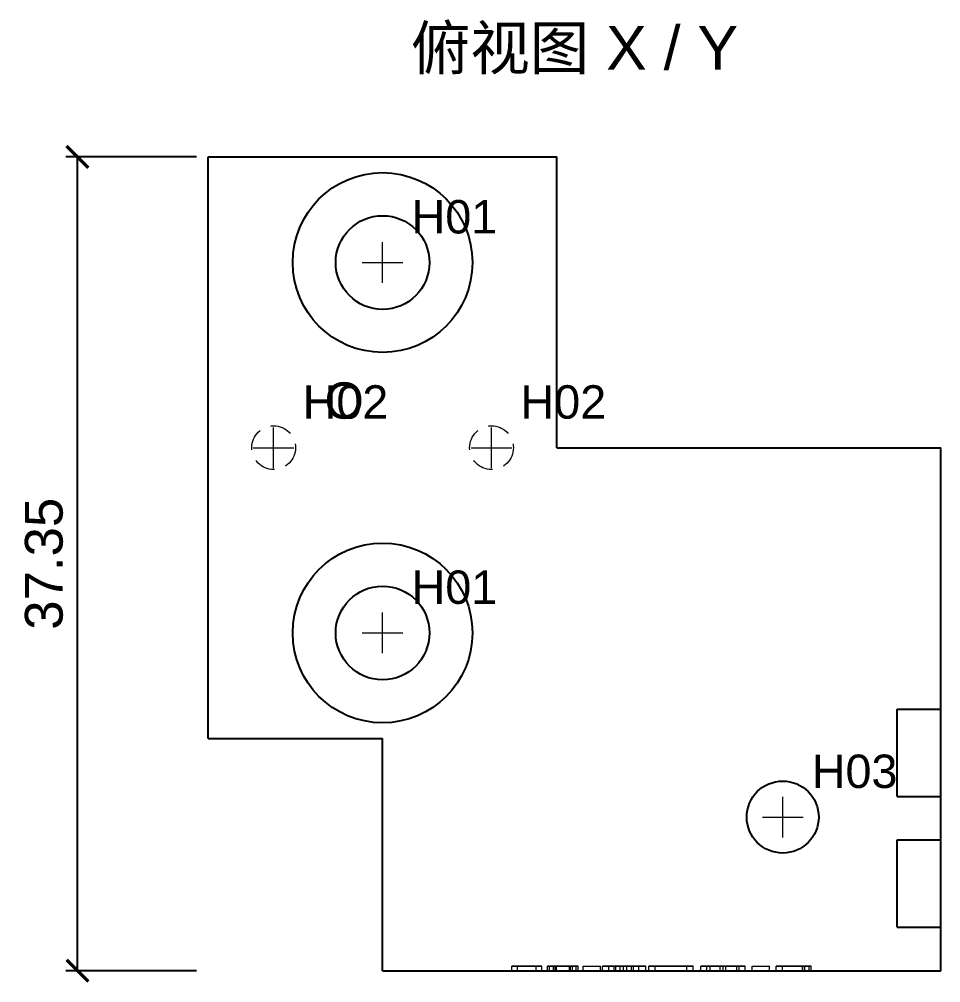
# Model space of a CAD drawing. Header units: millimetres. Extents: x 13 to 450, y 42 to 182.
# Drawn here: x 81.86 to 124.14, y 42.11 to 86.32 of the extents above; entities that cross this region are included whole.
import ezdxf
from ezdxf.enums import TextEntityAlignment as Align

# ---------------------------------------------------------------- set-up
doc = ezdxf.new("R2010")
doc.units = ezdxf.units.MM
doc.linetypes.add('WP_HIDDEN', pattern=[2.3, 1.5, -0.8])
for name, color, linetype, lineweight in [('ANNOTATIONS', 7, 'CONTINUOUS', 18), ('DIMENSIONS', 7, 'CONTINUOUS', 18), ('HIDDEN', 7, 'WP_HIDDEN', 13), ('VISIBLE', 7, 'CONTINUOUS', 25)]:
    doc.layers.add(name, color=color, linetype=linetype, lineweight=lineweight)
doc.styles.add('CJK', font='Arial Unicode.ttf')
doc.styles.add('OpenSansCondensed-Light', font='OpenSansCondensed-Light.ttf')
doc.dimstyles.new('EZDXF', dxfattribs={"dimtxt": 0.25, "dimasz": 0.175, "dimexe": 0.375, "dimexo": 0.125, "dimgap": 0.1, "dimtad": 1, "dimlfac": 100, "dimzin": 12, "dimdsep": 46, "dimtxsty": 'OpenSansCondensed-Light', "dimblk": 'ARCHTICK', "dimcen": 2.5, "dimazin": 3, "dimtfac": 0.5, "dimtmove": 2, "dimatfit": 3})

# ---------------------------------------------------------------- blocks, each defined once
blk = doc.blocks.new('_ARCHTICK')
at = {"color": 0, "linetype": 'BYBLOCK', "const_width": 0.15}
blk.add_lwpolyline([(-0.5, -0.5), (0.5, 0.5)], dxfattribs=at)

msp = doc.modelspace()

# ---------------------------------------------------------------- linework, layer by layer
at = {"layer": 'ANNOTATIONS'}
for p, q in [((98.52648, 74.225), (98.52648, 76.09167)), ((97.59315, 75.15833), (99.45981, 75.15833)), ((93.52648, 65.725), (93.52648, 67.59167)), ((103.52648, 65.725), (103.52648, 67.59167)), ((92.59315, 66.65833), (94.45981, 66.65833)), ((102.59315, 66.65833), (104.45981, 66.65833)), ((98.52648, 57.225), (98.52648, 59.09167)), ((97.59315, 58.15833), (99.45981, 58.15833)), ((116.89019, 48.775), (116.89019, 50.64167)), ((115.95685, 49.70833), (117.82352, 49.70833))]:
    msp.add_line(p, q, dxfattribs=at)
at = {"layer": 'HIDDEN', "ltscale": 0.666667}
for p, q in [((124.14019, 42.65833), (124.14019, 66.65833)), ((104.45311, 42.65833), (104.45311, 42.85833)), ((104.7214, 42.65833), (104.7214, 42.85833)), ((105.57124, 42.65833), (105.57124, 42.85833)), ((105.83953, 42.65833), (105.83953, 42.85833)), ((106.10202, 42.65833), (106.10202, 42.85833)), ((106.18759, 42.65833), (106.18759, 42.85833)), ((106.37032, 42.65833), (106.37032, 42.85833)), ((106.45443, 42.65833), (106.45443, 42.85833)), ((106.50664, 42.65833), (106.50664, 42.85833)), ((107.10268, 42.65833), (107.10268, 42.85833)), ((107.14764, 42.65833), (107.14764, 42.85833)), ((107.2361, 42.65833), (107.2361, 42.85833)), ((107.41593, 42.65833), (107.41593, 42.85833)), ((107.50295, 42.65833), (107.50295, 42.85833)), ((107.72773, 42.65833), (107.72773, 42.85833)), ((107.72773, 42.85833), (108.52971, 42.85833)), ((108.52971, 42.65833), (107.72773, 42.65833)), ((108.52971, 42.65833), (108.52971, 42.85833)), ((108.91692, 42.85833), (108.61817, 42.85833)), ((108.61817, 42.65833), (108.61817, 42.85833)), ((108.61817, 42.85833), (109.43465, 42.85833)), ((109.43465, 42.65833), (108.61817, 42.65833)), ((108.61817, 42.65833), (108.91692, 42.65833)), ((109.15041, 42.85833), (108.91692, 42.85833)), ((108.91692, 42.65833), (108.91692, 42.85833)), ((108.91692, 42.65833), (109.15041, 42.65833)), ((110.0394, 42.85833), (109.15041, 42.85833)), ((109.15041, 42.65833), (109.15041, 42.85833)), ((109.15041, 42.65833), (110.0394, 42.65833)), ((109.46511, 42.85833), (109.23162, 42.85833)), ((109.23162, 42.85833), (109.95239, 42.85833)), ((109.23162, 42.65833), (109.23162, 42.85833)), ((109.23162, 42.65833), (109.46511, 42.65833)), ((109.95239, 42.65833), (109.23162, 42.65833)), ((109.43465, 42.65833), (109.43465, 42.85833)), ((109.43465, 42.85833), (109.73775, 42.85833)), ((109.73775, 42.65833), (109.43465, 42.65833)), ((109.57968, 42.65833), (109.57968, 42.85833)), ((109.95239, 42.85833), (109.7305, 42.85833)), ((109.7305, 42.65833), (109.95239, 42.65833)), ((109.73775, 42.65833), (109.73775, 42.85833)), ((109.73775, 42.85833), (110.60789, 42.85833)), ((110.60789, 42.65833), (109.73775, 42.65833)), ((109.95239, 42.65833), (109.95239, 42.85833)), ((110.28739, 42.85833), (110.0394, 42.85833)), ((110.0394, 42.65833), (110.0394, 42.85833)), ((110.0394, 42.65833), (110.28739, 42.65833)), ((110.60789, 42.85833), (110.28739, 42.85833)), ((110.28739, 42.65833), (110.28739, 42.85833)), ((110.28739, 42.65833), (110.60789, 42.65833)), ((110.60789, 42.65833), (110.60789, 42.85833)), ((110.74711, 42.65833), (110.74711, 42.85833)), ((111.03716, 42.65833), (111.03716, 42.85833)), ((112.49029, 42.65833), (112.49029, 42.85833)), ((112.78034, 42.65833), (112.78034, 42.85833)), ((113.13419, 42.65833), (113.13419, 42.85833)), ((113.13419, 42.85833), (113.55766, 42.85833)), ((113.40539, 42.85833), (113.13419, 42.85833)), ((113.55766, 42.65833), (113.13419, 42.65833)), ((113.13419, 42.65833), (113.40539, 42.65833)), ((114.02028, 42.85833), (113.40539, 42.85833)), ((113.40539, 42.65833), (113.40539, 42.85833)), ((113.40539, 42.65833), (114.02028, 42.65833)), ((113.55766, 42.65833), (113.55766, 42.85833)), ((113.55766, 42.85833), (114.06089, 42.85833)), ((114.06089, 42.65833), (113.55766, 42.65833)), ((114.27407, 42.85833), (114.02028, 42.85833)), ((114.02028, 42.65833), (114.02028, 42.85833)), ((114.02028, 42.65833), (114.27407, 42.65833)), ((114.16241, 42.65833), (114.16241, 42.85833)), ((114.89187, 42.85833), (114.27407, 42.85833)), ((114.27407, 42.65833), (114.27407, 42.85833)), ((114.27407, 42.65833), (114.89187, 42.65833)), ((114.27552, 42.85833), (114.78455, 42.85833)), ((114.78455, 42.65833), (114.27552, 42.65833)), ((114.78455, 42.65833), (114.78455, 42.85833)), ((114.78455, 42.85833), (115.16306, 42.85833)), ((115.16306, 42.65833), (114.78455, 42.65833)), ((115.16306, 42.85833), (114.89187, 42.85833)), ((114.89187, 42.65833), (114.89187, 42.85833)), ((114.89187, 42.65833), (115.16306, 42.65833)), ((115.16306, 42.65833), (115.16306, 42.85833)), ((115.48212, 42.65833), (115.48212, 42.85833)), ((115.48212, 42.85833), (116.28409, 42.85833)), ((116.28409, 42.65833), (115.48212, 42.65833)), ((116.28409, 42.65833), (116.28409, 42.85833)), ((116.59444, 42.65833), (116.59444, 42.85833)), ((116.59444, 42.85833), (117.39207, 42.85833)), ((117.40512, 42.85833), (116.59444, 42.85833)), ((117.39207, 42.65833), (116.59444, 42.65833)), ((116.59444, 42.65833), (117.40512, 42.65833)), ((116.87579, 42.85833), (117.33551, 42.85833)), ((117.3007, 42.85833), (116.87579, 42.85833)), ((116.87579, 42.85833), (117.40512, 42.85833)), ((117.36742, 42.85833), (116.87579, 42.85833)), ((116.87579, 42.65833), (116.87579, 42.85833)), ((117.33551, 42.65833), (116.87579, 42.65833)), ((116.87579, 42.65833), (117.3007, 42.65833)), ((117.40512, 42.65833), (116.87579, 42.65833)), ((116.87579, 42.65833), (117.36742, 42.65833)), ((117.79958, 42.65833), (117.79958, 42.85833)), ((117.81989, 42.65833), (117.81989, 42.85833)), ((117.90835, 42.65833), (117.90835, 42.85833)), ((118.09688, 42.65833), (118.09688, 42.85833)), ((118.19985, 42.65833), (118.19985, 42.85833))]:
    msp.add_line(p, q, dxfattribs=at)
for points in [[(104.66339, 42.85833), (104.5714, 42.85833), (104.50568, 42.85833), (104.46625, 42.85833), (104.45311, 42.85833)], [(104.45311, 42.85833), (104.47251, 42.85833), (104.5307, 42.85833)], [(104.5307, 42.65833), (104.49547, 42.65833), (104.47136, 42.65833), (104.45311, 42.65833)], [(104.45311, 42.65833), (104.46374, 42.65833), (104.4989, 42.65833), (104.56386, 42.65833), (104.66339, 42.65833)], [(104.5307, 42.85833), (104.62714, 42.85833), (104.76128, 42.85833)], [(104.76128, 42.65833), (104.62617, 42.65833), (104.5307, 42.65833)], [(105.14632, 42.85833), (105.00084, 42.85833), (104.87186, 42.85833), (104.75938, 42.85833), (104.66339, 42.85833)], [(104.66339, 42.65833), (104.75963, 42.65833), (104.87327, 42.65833), (105.00289, 42.65833), (105.14632, 42.65833)], [(104.7214, 42.85833), (104.72906, 42.85833), (104.75204, 42.85833), (104.79033, 42.85833), (104.84395, 42.85833)], [(104.85627, 42.85833), (104.79727, 42.85833), (104.75512, 42.85833), (104.72983, 42.85833), (104.7214, 42.85833)], [(104.84395, 42.65833), (104.78535, 42.65833), (104.74764, 42.65833), (104.72746, 42.65833), (104.7214, 42.65833)], [(104.7214, 42.65833), (104.72817, 42.65833), (104.75059, 42.65833), (104.79215, 42.65833), (104.85627, 42.65833)], [(104.76128, 42.85833), (104.93404, 42.85833), (105.14632, 42.85833)], [(105.14632, 42.65833), (104.93527, 42.65833), (104.76128, 42.65833)], [(104.84395, 42.85833), (104.98081, 42.85833), (105.14632, 42.85833)], [(105.14632, 42.65833), (104.97996, 42.65833), (104.84395, 42.65833)], [(105.14342, 42.85833), (104.98172, 42.85833), (104.85627, 42.85833)], [(104.85627, 42.65833), (104.98157, 42.65833), (105.14342, 42.65833)], [(105.44869, 42.85833), (105.3111, 42.85833), (105.14342, 42.85833)], [(105.14342, 42.65833), (105.31187, 42.65833), (105.44869, 42.65833)], [(105.14632, 42.85833), (105.30693, 42.85833), (105.44652, 42.85833)], [(105.53281, 42.85833), (105.45128, 42.85833), (105.35969, 42.85833), (105.25803, 42.85833), (105.14632, 42.85833)], [(105.14632, 42.85833), (105.31183, 42.85833), (105.44869, 42.85833)], [(105.14632, 42.65833), (105.35842, 42.65833), (105.45063, 42.65833), (105.53281, 42.65833)], [(105.44652, 42.65833), (105.30639, 42.65833), (105.14632, 42.65833)], [(105.44869, 42.65833), (105.31269, 42.65833), (105.14632, 42.65833)], [(105.44652, 42.85833), (105.56435, 42.85833), (105.6597, 42.85833)], [(105.6597, 42.65833), (105.56447, 42.65833), (105.44652, 42.65833)], [(105.44869, 42.85833), (105.50231, 42.85833), (105.5406, 42.85833), (105.56358, 42.85833), (105.57124, 42.85833)], [(105.57124, 42.65833), (105.56517, 42.65833), (105.54497, 42.65833), (105.50726, 42.65833), (105.44869, 42.65833)], [(105.44869, 42.65833), (105.50733, 42.65833), (105.54503, 42.65833), (105.56519, 42.65833), (105.57124, 42.65833)], [(105.76267, 42.85833), (105.66677, 42.85833), (105.53281, 42.85833)], [(105.53281, 42.65833), (105.60527, 42.65833), (105.66772, 42.65833), (105.76267, 42.65833)], [(105.6597, 42.85833), (105.73475, 42.85833), (105.79167, 42.85833)], [(105.79167, 42.65833), (105.73514, 42.65833), (105.6597, 42.65833)], [(105.83953, 42.85833), (105.82032, 42.85833), (105.76267, 42.85833)], [(105.76267, 42.65833), (105.79754, 42.65833), (105.82143, 42.65833), (105.83953, 42.65833)], [(105.79167, 42.85833), (105.82757, 42.85833), (105.83953, 42.85833)], [(105.83953, 42.65833), (105.82816, 42.65833), (105.79167, 42.65833)], [(106.2949, 42.85833), (106.21052, 42.85833), (106.15024, 42.85833), (106.11408, 42.85833), (106.10202, 42.85833)], [(106.10202, 42.85833), (106.10859, 42.85833), (106.12831, 42.85833), (106.16117, 42.85833), (106.20716, 42.85833)], [(106.20716, 42.65833), (106.16091, 42.65833), (106.12802, 42.65833), (106.10847, 42.65833), (106.10202, 42.65833)], [(106.10202, 42.65833), (106.11389, 42.65833), (106.15003, 42.65833), (106.21061, 42.65833), (106.2949, 42.65833)], [(106.18759, 42.85833), (106.19801, 42.85833), (106.22928, 42.85833), (106.2814, 42.85833), (106.35436, 42.85833)], [(106.2659, 42.85833), (106.20716, 42.85833), (106.18759, 42.85833)], [(106.35436, 42.65833), (106.28158, 42.65833), (106.22924, 42.65833), (106.19792, 42.65833), (106.18759, 42.65833)], [(106.18759, 42.65833), (106.20707, 42.65833), (106.2659, 42.65833)], [(106.20716, 42.85833), (106.26531, 42.85833), (106.3346, 42.85833), (106.41505, 42.85833), (106.50664, 42.85833)], [(106.50664, 42.65833), (106.41575, 42.65833), (106.33525, 42.65833), (106.26561, 42.65833), (106.20716, 42.65833)], [(106.50664, 42.85833), (106.43068, 42.85833), (106.36524, 42.85833), (106.31031, 42.85833), (106.2659, 42.85833)], [(106.2659, 42.65833), (106.31066, 42.65833), (106.36588, 42.65833), (106.50664, 42.65833)], [(106.80248, 42.85833), (106.65275, 42.85833), (106.51824, 42.85833), (106.39896, 42.85833), (106.2949, 42.85833)], [(106.2949, 42.65833), (106.40017, 42.65833), (106.52088, 42.65833), (106.65558, 42.65833), (106.80248, 42.65833)], [(106.35436, 42.85833), (106.44464, 42.85833), (106.54869, 42.85833), (106.66653, 42.85833), (106.79813, 42.85833)], [(106.79813, 42.65833), (106.66878, 42.65833), (106.55085, 42.65833), (106.4457, 42.65833), (106.35436, 42.65833)], [(106.37032, 42.85833), (106.38355, 42.85833), (106.42325, 42.85833)], [(106.49141, 42.85833), (106.43843, 42.85833), (106.40059, 42.85833), (106.37788, 42.85833), (106.37032, 42.85833)], [(106.42325, 42.65833), (106.38356, 42.65833), (106.37032, 42.65833)], [(106.37032, 42.65833), (106.37781, 42.65833), (106.40048, 42.65833), (106.43841, 42.65833), (106.49141, 42.65833)], [(106.42325, 42.85833), (106.48905, 42.85833), (106.5806, 42.85833)], [(106.5806, 42.65833), (106.48907, 42.65833), (106.42325, 42.65833)], [(106.45443, 42.85833), (106.4605, 42.85833), (106.47872, 42.85833), (106.50908, 42.85833), (106.55159, 42.85833)], [(106.55304, 42.85833), (106.5099, 42.85833), (106.47908, 42.85833), (106.46059, 42.85833), (106.45443, 42.85833)], [(106.55159, 42.65833), (106.50903, 42.65833), (106.47863, 42.65833), (106.46045, 42.65833), (106.45443, 42.65833)], [(106.45443, 42.65833), (106.46059, 42.65833), (106.47911, 42.65833), (106.50998, 42.65833), (106.55304, 42.65833)], [(106.79668, 42.85833), (106.62828, 42.85833), (106.49141, 42.85833)], [(106.49141, 42.65833), (106.62858, 42.65833), (106.79668, 42.65833)], [(106.55159, 42.85833), (106.66326, 42.85833), (106.80393, 42.85833)], [(106.80393, 42.65833), (106.66358, 42.65833), (106.55159, 42.65833)], [(106.80103, 42.85833), (106.66435, 42.85833), (106.55304, 42.85833)], [(106.55304, 42.65833), (106.66455, 42.65833), (106.80103, 42.65833)], [(106.5806, 42.85833), (106.80539, 42.85833)], [(106.80539, 42.65833), (106.5806, 42.65833)], [(107.11066, 42.85833), (106.96944, 42.85833), (106.79668, 42.85833)], [(106.79668, 42.65833), (106.96912, 42.65833), (107.11066, 42.65833)], [(106.79813, 42.85833), (106.93056, 42.85833), (107.04939, 42.85833), (107.15462, 42.85833), (107.24626, 42.85833)], [(107.24626, 42.65833), (107.15364, 42.65833), (107.04734, 42.65833), (106.92839, 42.65833), (106.79813, 42.65833)], [(107.0483, 42.85833), (106.93681, 42.85833), (106.80103, 42.85833)], [(106.80103, 42.65833), (106.93667, 42.65833), (107.0483, 42.65833)], [(107.31007, 42.85833), (107.20601, 42.85833), (107.08673, 42.85833), (106.95222, 42.85833), (106.80248, 42.85833)], [(106.80248, 42.65833), (106.94937, 42.65833), (107.08406, 42.65833), (107.20478, 42.65833), (107.31007, 42.65833)], [(106.80393, 42.85833), (106.94116, 42.85833), (107.0512, 42.85833)], [(107.0512, 42.65833), (106.94091, 42.65833), (106.80393, 42.65833)], [(106.80539, 42.85833), (106.97615, 42.85833), (107.11428, 42.85833)], [(107.11428, 42.65833), (106.97576, 42.65833), (106.80539, 42.65833)], [(107.14764, 42.85833), (107.14143, 42.85833), (107.1228, 42.85833), (107.09176, 42.85833), (107.0483, 42.85833)], [(107.0483, 42.65833), (107.09174, 42.65833), (107.12283, 42.65833), (107.14146, 42.65833), (107.14764, 42.65833)], [(107.0512, 42.85833), (107.09339, 42.85833), (107.12353, 42.85833), (107.14161, 42.85833), (107.14764, 42.85833)], [(107.14764, 42.65833), (107.14163, 42.65833), (107.12354, 42.65833), (107.09336, 42.65833), (107.0512, 42.65833)], [(107.33834, 42.85833), (107.29452, 42.85833), (107.24064, 42.85833), (107.17669, 42.85833), (107.10268, 42.85833)], [(107.10268, 42.85833), (107.19473, 42.85833), (107.27508, 42.85833), (107.34374, 42.85833), (107.4007, 42.85833)], [(107.4007, 42.65833), (107.34335, 42.65833), (107.27431, 42.65833), (107.19392, 42.65833), (107.10268, 42.65833)], [(107.10268, 42.65833), (107.24006, 42.65833), (107.29421, 42.65833), (107.33834, 42.65833)], [(107.2361, 42.85833), (107.22826, 42.85833), (107.20474, 42.85833), (107.16554, 42.85833), (107.11066, 42.85833)], [(107.11066, 42.65833), (107.16558, 42.65833), (107.20487, 42.65833), (107.22835, 42.65833), (107.2361, 42.65833)], [(107.11428, 42.85833), (107.16758, 42.85833), (107.20565, 42.85833), (107.22849, 42.85833), (107.2361, 42.85833)], [(107.2361, 42.65833), (107.22857, 42.65833), (107.20579, 42.65833), (107.16764, 42.65833), (107.11428, 42.65833)], [(107.24626, 42.85833), (107.32049, 42.85833), (107.37351, 42.85833), (107.40533, 42.85833), (107.41593, 42.85833)], [(107.41593, 42.65833), (107.40539, 42.65833), (107.37347, 42.65833), (107.32022, 42.65833), (107.24626, 42.65833)], [(107.50295, 42.85833), (107.49089, 42.85833), (107.45473, 42.85833), (107.39445, 42.85833), (107.31007, 42.85833)], [(107.31007, 42.65833), (107.39424, 42.65833), (107.45483, 42.65833), (107.49104, 42.65833), (107.50295, 42.65833)], [(107.41593, 42.85833), (107.39654, 42.85833), (107.33834, 42.85833)], [(107.33834, 42.65833), (107.39661, 42.65833), (107.41593, 42.65833)], [(107.4007, 42.85833), (107.44544, 42.85833), (107.47739, 42.85833), (107.49656, 42.85833), (107.50295, 42.85833)], [(107.50295, 42.65833), (107.49664, 42.65833), (107.47757, 42.65833), (107.44559, 42.65833), (107.4007, 42.65833)], [(109.57968, 42.85833), (109.53073, 42.85833), (109.46511, 42.85833)], [(109.46511, 42.65833), (109.53067, 42.65833), (109.57968, 42.65833)], [(109.7305, 42.85833), (109.64204, 42.85833), (109.57968, 42.85833)], [(109.57968, 42.65833), (109.64359, 42.65833), (109.7305, 42.65833)], [(110.86893, 42.85833), (110.81564, 42.85833), (110.77757, 42.85833), (110.75473, 42.85833), (110.74711, 42.85833)], [(110.74711, 42.85833), (110.76488, 42.85833), (110.81817, 42.85833), (110.907, 42.85833), (111.03136, 42.85833)], [(111.03136, 42.65833), (110.90303, 42.65833), (110.81391, 42.65833), (110.76307, 42.65833), (110.74711, 42.65833)], [(110.74711, 42.65833), (110.7547, 42.65833), (110.77755, 42.65833), (110.81569, 42.65833), (110.86893, 42.65833)], [(111.22714, 42.85833), (111.11611, 42.85833), (111.01939, 42.85833), (110.937, 42.85833), (110.86893, 42.85833)], [(110.86893, 42.65833), (110.93679, 42.65833), (111.01933, 42.65833), (111.1163, 42.65833), (111.22714, 42.65833)], [(111.03136, 42.85833), (111.18381, 42.85833), (111.35693, 42.85833), (111.55072, 42.85833), (111.76517, 42.85833)], [(111.76517, 42.65833), (111.55535, 42.65833), (111.36044, 42.65833), (111.18469, 42.65833), (111.03136, 42.65833)], [(111.03716, 42.85833), (111.05007, 42.85833), (111.08882, 42.85833), (111.1534, 42.85833), (111.24382, 42.85833)], [(111.25252, 42.85833), (111.1583, 42.85833), (111.091, 42.85833), (111.05062, 42.85833), (111.03716, 42.85833)], [(111.24382, 42.65833), (111.15156, 42.65833), (111.08681, 42.65833), (111.0492, 42.65833), (111.03716, 42.65833)], [(111.03716, 42.65833), (111.04871, 42.65833), (111.08616, 42.65833), (111.15333, 42.65833), (111.25252, 42.65833)], [(111.76372, 42.85833), (111.47948, 42.85833), (111.22714, 42.85833)], [(111.22714, 42.65833), (111.48083, 42.65833), (111.76372, 42.65833)], [(111.24382, 42.85833), (111.35372, 42.85833), (111.47676, 42.85833), (111.61295, 42.85833), (111.76227, 42.85833)], [(111.76227, 42.65833), (111.61419, 42.65833), (111.4773, 42.65833), (111.35343, 42.65833), (111.24382, 42.65833)], [(111.76662, 42.85833), (111.62246, 42.85833), (111.48872, 42.85833), (111.36541, 42.85833), (111.25252, 42.85833)], [(111.25252, 42.65833), (111.36491, 42.65833), (111.4888, 42.65833), (111.76662, 42.65833)], [(111.76227, 42.85833), (111.91405, 42.85833), (112.05178, 42.85833), (112.17545, 42.85833), (112.28508, 42.85833)], [(112.28508, 42.65833), (112.17556, 42.65833), (112.05091, 42.65833), (111.9125, 42.65833), (111.76227, 42.65833)], [(112.28001, 42.85833), (112.03129, 42.85833), (111.76372, 42.85833)], [(111.76372, 42.65833), (112.03107, 42.65833), (112.28001, 42.65833)], [(111.76517, 42.85833), (112.04507, 42.85833), (112.29596, 42.85833)], [(112.29596, 42.65833), (112.04395, 42.65833), (111.76517, 42.65833)], [(112.14586, 42.85833), (111.96657, 42.85833), (111.76662, 42.85833)], [(111.76662, 42.65833), (111.96622, 42.65833), (112.14586, 42.65833)], [(112.40255, 42.85833), (112.35361, 42.85833), (112.29451, 42.85833), (112.22526, 42.85833), (112.14586, 42.85833)], [(112.14586, 42.65833), (112.2254, 42.65833), (112.2948, 42.65833), (112.35387, 42.65833), (112.40255, 42.65833)], [(112.64981, 42.85833), (112.57776, 42.85833), (112.4921, 42.85833), (112.39285, 42.85833), (112.28001, 42.85833)], [(112.28001, 42.65833), (112.39305, 42.65833), (112.49265, 42.65833), (112.57831, 42.65833), (112.64981, 42.65833)], [(112.28508, 42.85833), (112.37486, 42.85833), (112.43899, 42.85833), (112.47746, 42.85833), (112.49029, 42.85833)], [(112.49029, 42.65833), (112.47857, 42.65833), (112.44164, 42.65833), (112.37742, 42.65833), (112.28508, 42.65833)], [(112.29596, 42.85833), (112.40713, 42.85833), (112.50425, 42.85833), (112.58732, 42.85833), (112.65634, 42.85833)], [(112.65634, 42.65833), (112.58763, 42.65833), (112.50446, 42.65833), (112.40706, 42.65833), (112.29596, 42.65833)], [(112.49029, 42.85833), (112.48481, 42.85833), (112.46835, 42.85833), (112.44094, 42.85833), (112.40255, 42.85833)], [(112.40255, 42.65833), (112.44135, 42.65833), (112.46875, 42.65833), (112.48497, 42.65833), (112.49029, 42.65833)], [(112.78034, 42.85833), (112.77218, 42.85833), (112.74771, 42.85833), (112.70692, 42.85833), (112.64981, 42.85833)], [(112.64981, 42.65833), (112.70743, 42.65833), (112.74824, 42.65833), (112.77241, 42.65833), (112.78034, 42.65833)], [(112.65634, 42.85833), (112.71059, 42.85833), (112.74934, 42.85833), (112.77259, 42.85833), (112.78034, 42.85833)], [(112.78034, 42.65833), (112.77281, 42.65833), (112.74987, 42.65833), (112.71111, 42.65833), (112.65634, 42.65833)], [(114.06089, 42.85833), (114.12107, 42.85833), (114.16241, 42.85833)], [(114.16241, 42.65833), (114.12022, 42.65833), (114.06089, 42.65833)], [(114.16241, 42.85833), (114.20881, 42.85833), (114.27552, 42.85833)], [(114.27552, 42.65833), (114.20986, 42.65833), (114.16241, 42.65833)], [(117.62411, 42.85833), (117.56854, 42.85833), (117.49612, 42.85833), (117.40684, 42.85833), (117.3007, 42.85833)], [(117.3007, 42.65833), (117.40389, 42.65833), (117.493, 42.65833), (117.56679, 42.65833), (117.62411, 42.65833)], [(117.33551, 42.85833), (117.42243, 42.85833), (117.49612, 42.85833), (117.55658, 42.85833), (117.6038, 42.85833)], [(117.6038, 42.65833), (117.55559, 42.65833), (117.49439, 42.65833), (117.42079, 42.65833), (117.33551, 42.65833)], [(117.67849, 42.85833), (117.61853, 42.85833), (117.5467, 42.85833), (117.46299, 42.85833), (117.36742, 42.85833)], [(117.36742, 42.65833), (117.46119, 42.65833), (117.5447, 42.65833), (117.61732, 42.65833), (117.67849, 42.65833)], [(117.39207, 42.85833), (117.50786, 42.85833), (117.6116, 42.85833), (117.70328, 42.85833), (117.78291, 42.85833)], [(117.78291, 42.65833), (117.70151, 42.65833), (117.60877, 42.65833), (117.39207, 42.65833)], [(117.7481, 42.85833), (117.59238, 42.85833), (117.40512, 42.85833)], [(117.40512, 42.85833), (117.46821, 42.85833), (117.52114, 42.85833), (117.56392, 42.85833), (117.59655, 42.85833)], [(117.40512, 42.65833), (117.59082, 42.65833), (117.7481, 42.65833)], [(117.59655, 42.65833), (117.56353, 42.65833), (117.52043, 42.65833), (117.40512, 42.65833)], [(117.59655, 42.85833), (117.68574, 42.85833), (117.75898, 42.85833)], [(117.75898, 42.65833), (117.68559, 42.65833), (117.59655, 42.65833)], [(117.6038, 42.85833), (117.69789, 42.85833), (117.7655, 42.85833)], [(117.7655, 42.65833), (117.69773, 42.65833), (117.6038, 42.65833)], [(117.76913, 42.85833), (117.70749, 42.85833), (117.62411, 42.85833)], [(117.62411, 42.65833), (117.70747, 42.65833), (117.76913, 42.65833)], [(117.84744, 42.85833), (117.77475, 42.85833), (117.67849, 42.85833)], [(117.67849, 42.65833), (117.77469, 42.65833), (117.84744, 42.65833)], [(117.98086, 42.85833), (117.87627, 42.85833), (117.7481, 42.85833)], [(117.7481, 42.65833), (117.87586, 42.65833), (117.98086, 42.65833)], [(117.75898, 42.85833), (117.81844, 42.85833), (117.86629, 42.85833)], [(117.86629, 42.65833), (117.81849, 42.65833), (117.75898, 42.65833)], [(117.7655, 42.85833), (117.80629, 42.85833), (117.81989, 42.85833)], [(117.81989, 42.65833), (117.80634, 42.65833), (117.7655, 42.65833)], [(117.81989, 42.85833), (117.8072, 42.85833), (117.76913, 42.85833)], [(117.76913, 42.65833), (117.80722, 42.65833), (117.81989, 42.65833)], [(117.78291, 42.85833), (117.91415, 42.85833), (118.01349, 42.85833)], [(118.01349, 42.65833), (117.91411, 42.65833), (117.78291, 42.65833)], [(118.02292, 42.85833), (117.9301, 42.85833), (117.79958, 42.85833)], [(117.79958, 42.85833), (117.89045, 42.85833), (117.97017, 42.85833), (118.03874, 42.85833), (118.09616, 42.85833)], [(118.09616, 42.65833), (118.03837, 42.65833), (117.96944, 42.65833), (117.88969, 42.65833), (117.79958, 42.65833)], [(117.79958, 42.65833), (117.9297, 42.65833), (118.02292, 42.65833)], [(117.90835, 42.85833), (117.89312, 42.85833), (117.84744, 42.85833)], [(117.84744, 42.65833), (117.89316, 42.65833), (117.90835, 42.65833)], [(117.86629, 42.85833), (117.89784, 42.85833), (117.90835, 42.85833)], [(117.90835, 42.65833), (117.89786, 42.65833), (117.86629, 42.65833)], [(118.13676, 42.85833), (118.06625, 42.85833), (117.98086, 42.85833)], [(117.98086, 42.65833), (118.0665, 42.65833), (118.13676, 42.65833)], [(118.01349, 42.85833), (118.04998, 42.85833), (118.07603, 42.85833), (118.09167, 42.85833), (118.09688, 42.85833)], [(118.09688, 42.65833), (118.09165, 42.65833), (118.07597, 42.65833), (118.04987, 42.65833), (118.01349, 42.65833)], [(118.09688, 42.85833), (118.07839, 42.85833), (118.02292, 42.85833)], [(118.02292, 42.65833), (118.07837, 42.65833), (118.09688, 42.65833)], [(118.09616, 42.85833), (118.14152, 42.85833), (118.17392, 42.85833), (118.19337, 42.85833), (118.19985, 42.85833)], [(118.19985, 42.65833), (118.19343, 42.65833), (118.17404, 42.65833), (118.1416, 42.65833), (118.09616, 42.65833)], [(118.19985, 42.85833), (118.18408, 42.85833), (118.13676, 42.85833)], [(118.13676, 42.65833), (118.1841, 42.65833), (118.19985, 42.65833)]]:
    msp.add_lwpolyline(points, dxfattribs=at)
for centre in [(93.52648, 66.65833), (103.52648, 66.65833)]:
    msp.add_circle(centre, 1.005, dxfattribs=at)
at = {"layer": 'VISIBLE'}
for p, q in [((90.52648, 53.30833), (90.52648, 80.00833)), ((90.52648, 80.00833), (106.52648, 80.00833)), ((106.52648, 66.65833), (106.52648, 80.00833)), ((106.52648, 66.65833), (124.14019, 66.65833)), ((124.14019, 54.65833), (124.14019, 66.65833)), ((122.14019, 54.65833), (124.14019, 54.65833)), ((122.14019, 50.65833), (122.14019, 54.65833)), ((124.14019, 50.65833), (124.14019, 54.65833)), ((90.52648, 53.30833), (98.52648, 53.30833)), ((98.52648, 42.65833), (98.52648, 53.30833)), ((122.14019, 50.65833), (124.14019, 50.65833)), ((124.14019, 48.65833), (124.14019, 50.65833)), ((122.14019, 48.65833), (124.14019, 48.65833)), ((122.14019, 44.65833), (122.14019, 48.65833)), ((124.14019, 44.65833), (124.14019, 48.65833)), ((122.14019, 44.65833), (124.14019, 44.65833)), ((124.14019, 42.65833), (124.14019, 44.65833)), ((98.52648, 42.65833), (124.14019, 42.65833))]:
    msp.add_line(p, q, dxfattribs=at)
for centre, radius in [((98.52648, 75.15833), 4.125), ((98.52648, 75.15833), 2.15), ((98.52648, 58.15833), 4.125), ((98.52648, 58.15833), 2.15), ((116.89019, 49.70833), 1.65)]:
    msp.add_circle(centre, radius, dxfattribs=at)

# ---------------------------------------------------------------- texts
at = {"layer": 'ANNOTATIONS', "style": 'CJK'}
msp.add_text('俯视图 X / Y', height=2, dxfattribs=at).set_placement((107.33333, 84.00833), align=Align.CENTER)
for s, height, p in [('H01', 1.533333, (99.85981, 76.49167)), ('H02', 1.533333, (94.85981, 67.99167)), ('O', 1.66667, (95.85981, 67.99167)), ('H02', 1.533333, (104.85981, 67.99167)), ('H01', 1.533333, (99.85981, 59.49167)), ('H03', 1.533333, (118.22352, 51.04167))]:
    msp.add_text(s, height=height, dxfattribs=at).set_placement(p)

# ---------------------------------------------------------------- dimensions: what is measured, and where the dimension line sits
at = {"layer": 'DIMENSIONS'}
msp.add_linear_dim(base=(84.52648, 42.65833), p1=(90.52648, 42.65833), p2=(90.52648, 80.00833), angle=90, dimstyle='EZDXF', override={"dimtxt": 1.733333, "dimasz": 1, "dimexe": 0.533333, "dimexo": 0.533333, "dimgap": 0.666667, "dimdec": 4, "dimlfac": 1, "dimzin": 8, "dimtxsty": 'CJK', "dimclrd": 7, "dimclre": 7, "dimclrt": 7}, dxfattribs=at).render()

doc.saveas('drawing.dxf')
